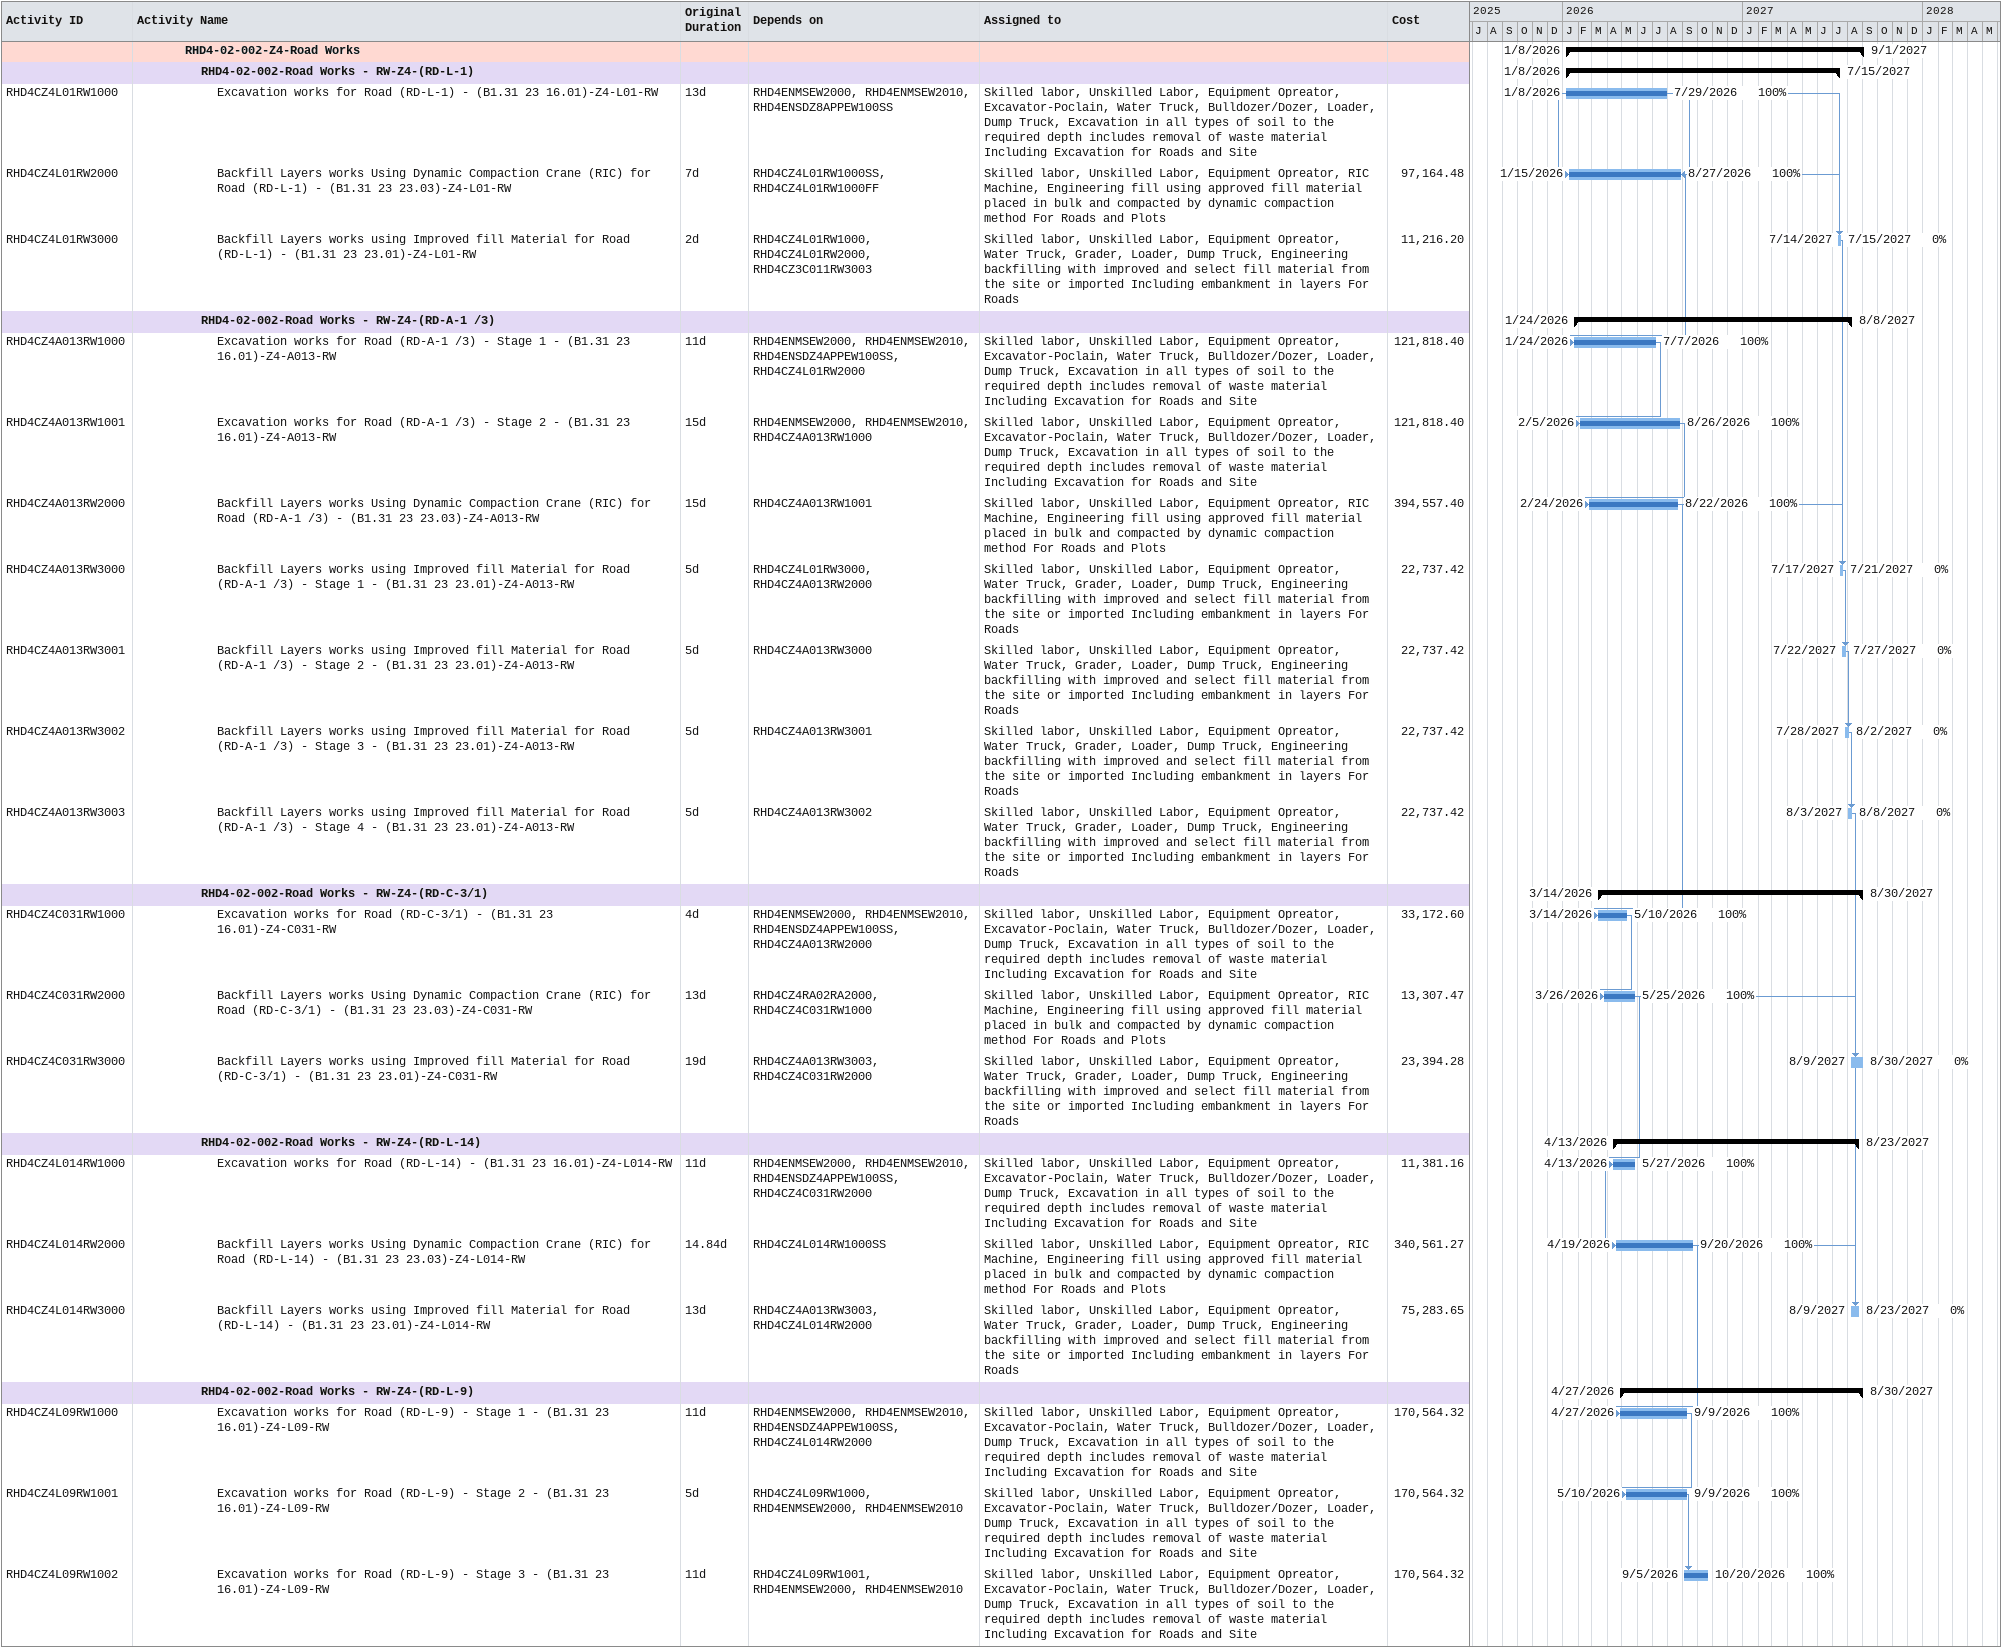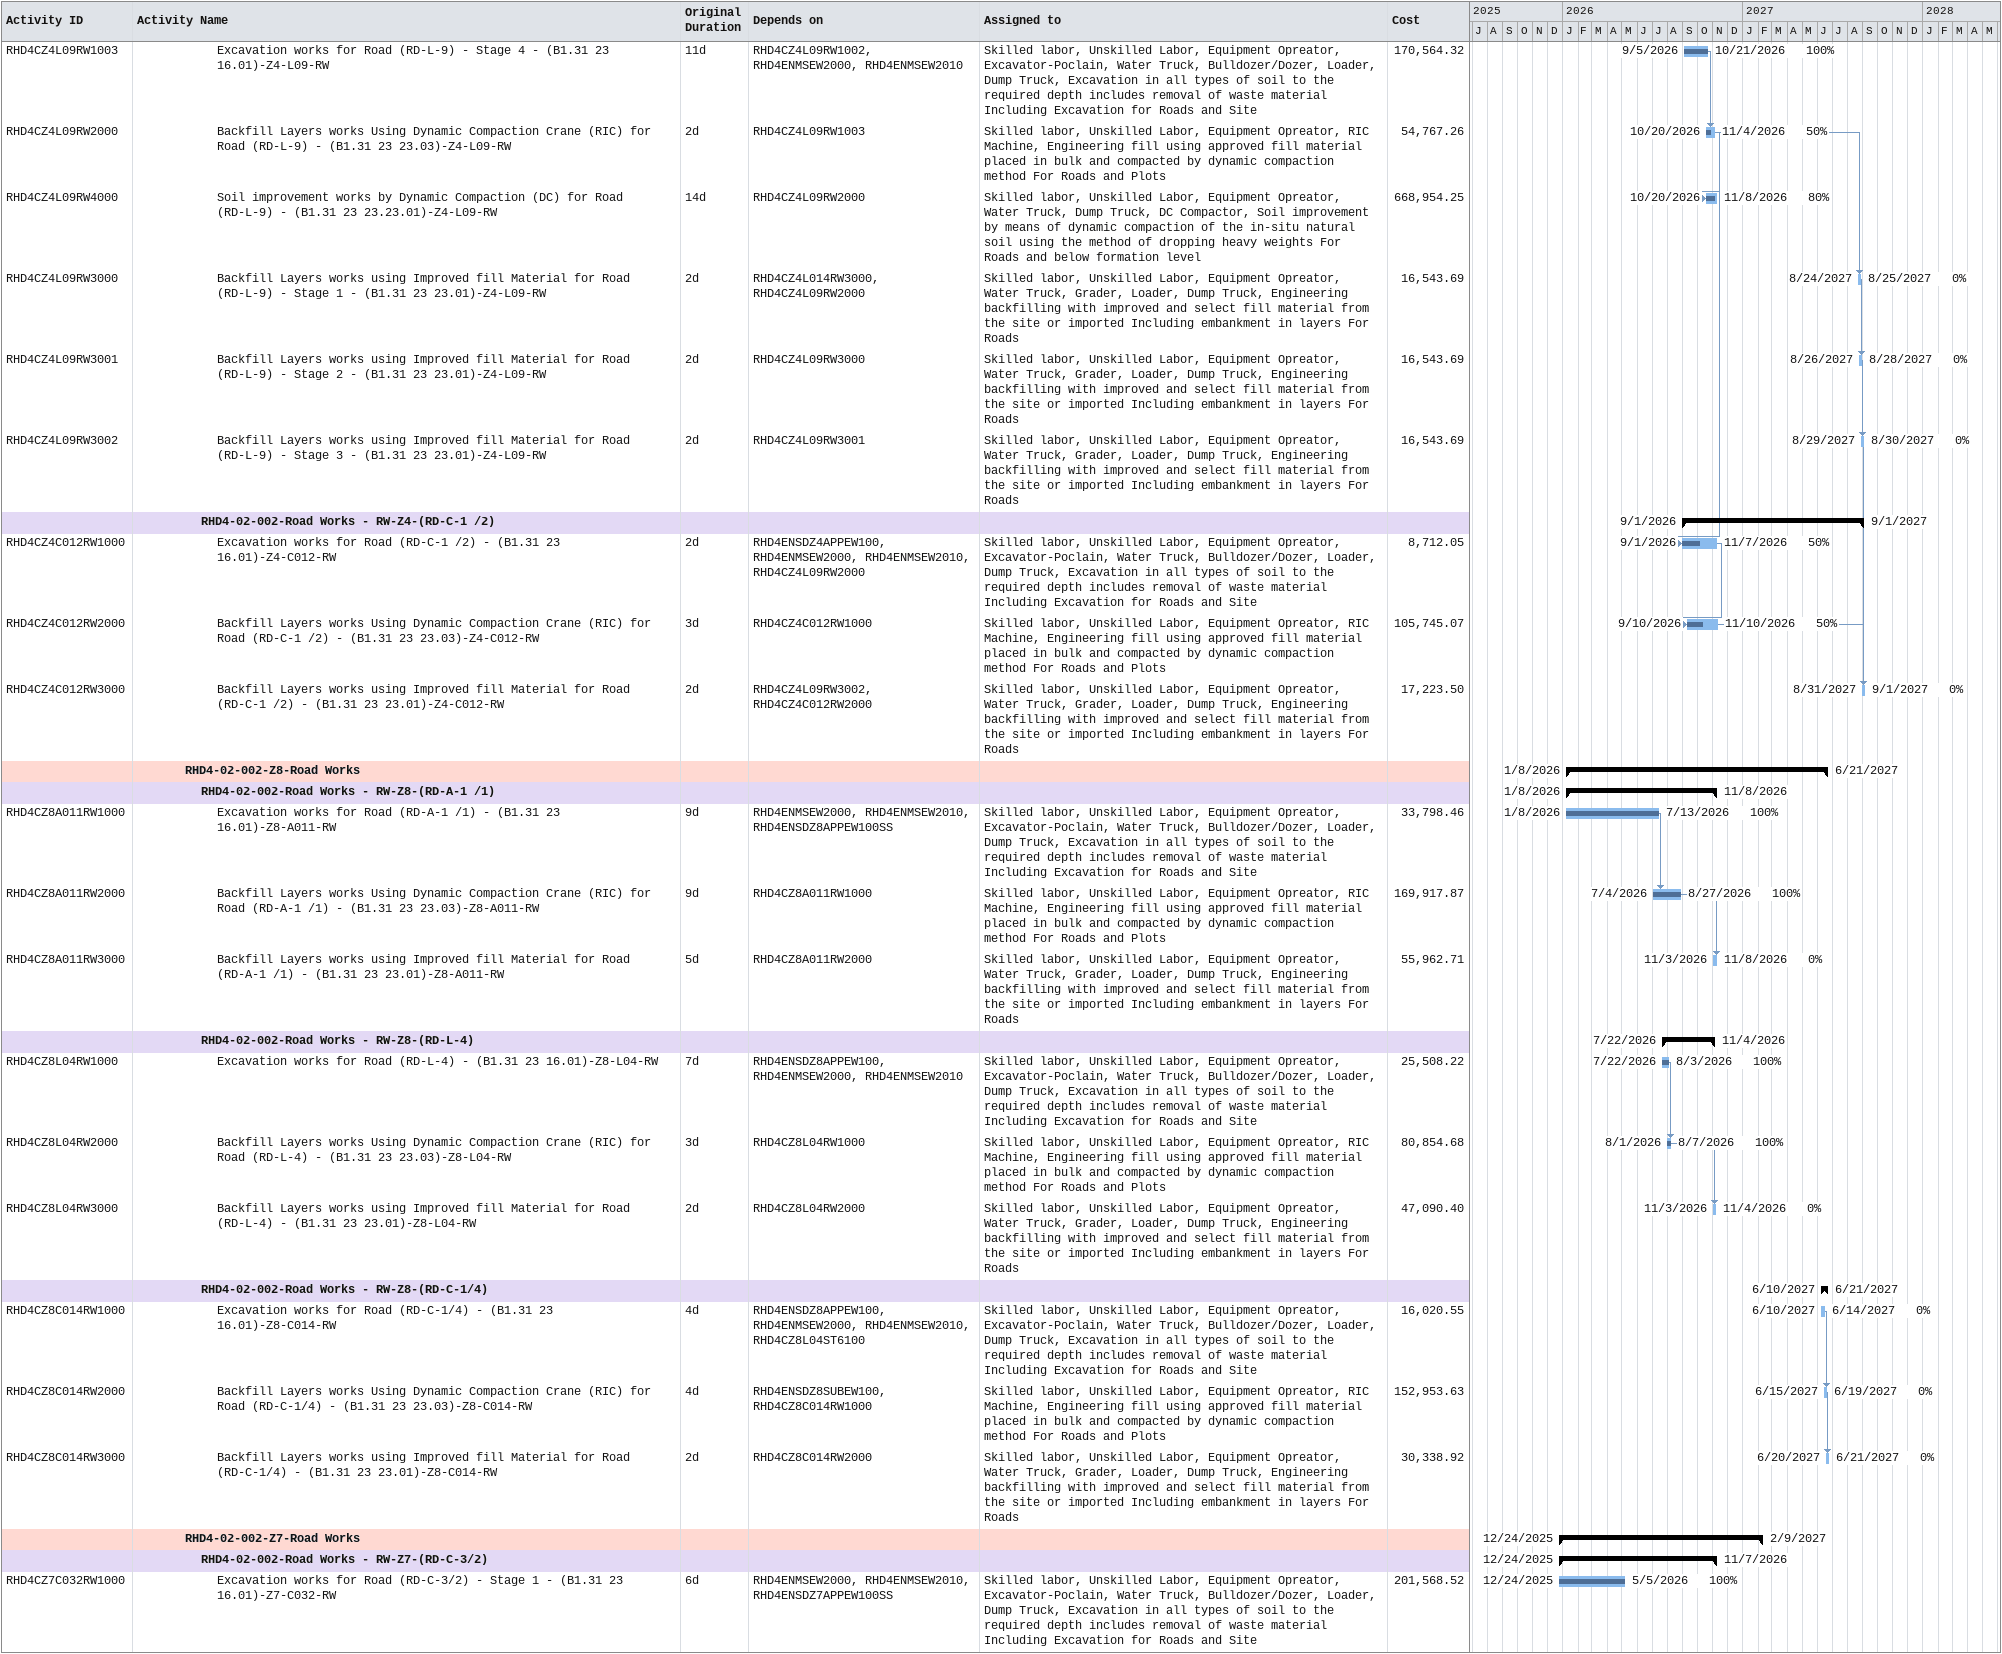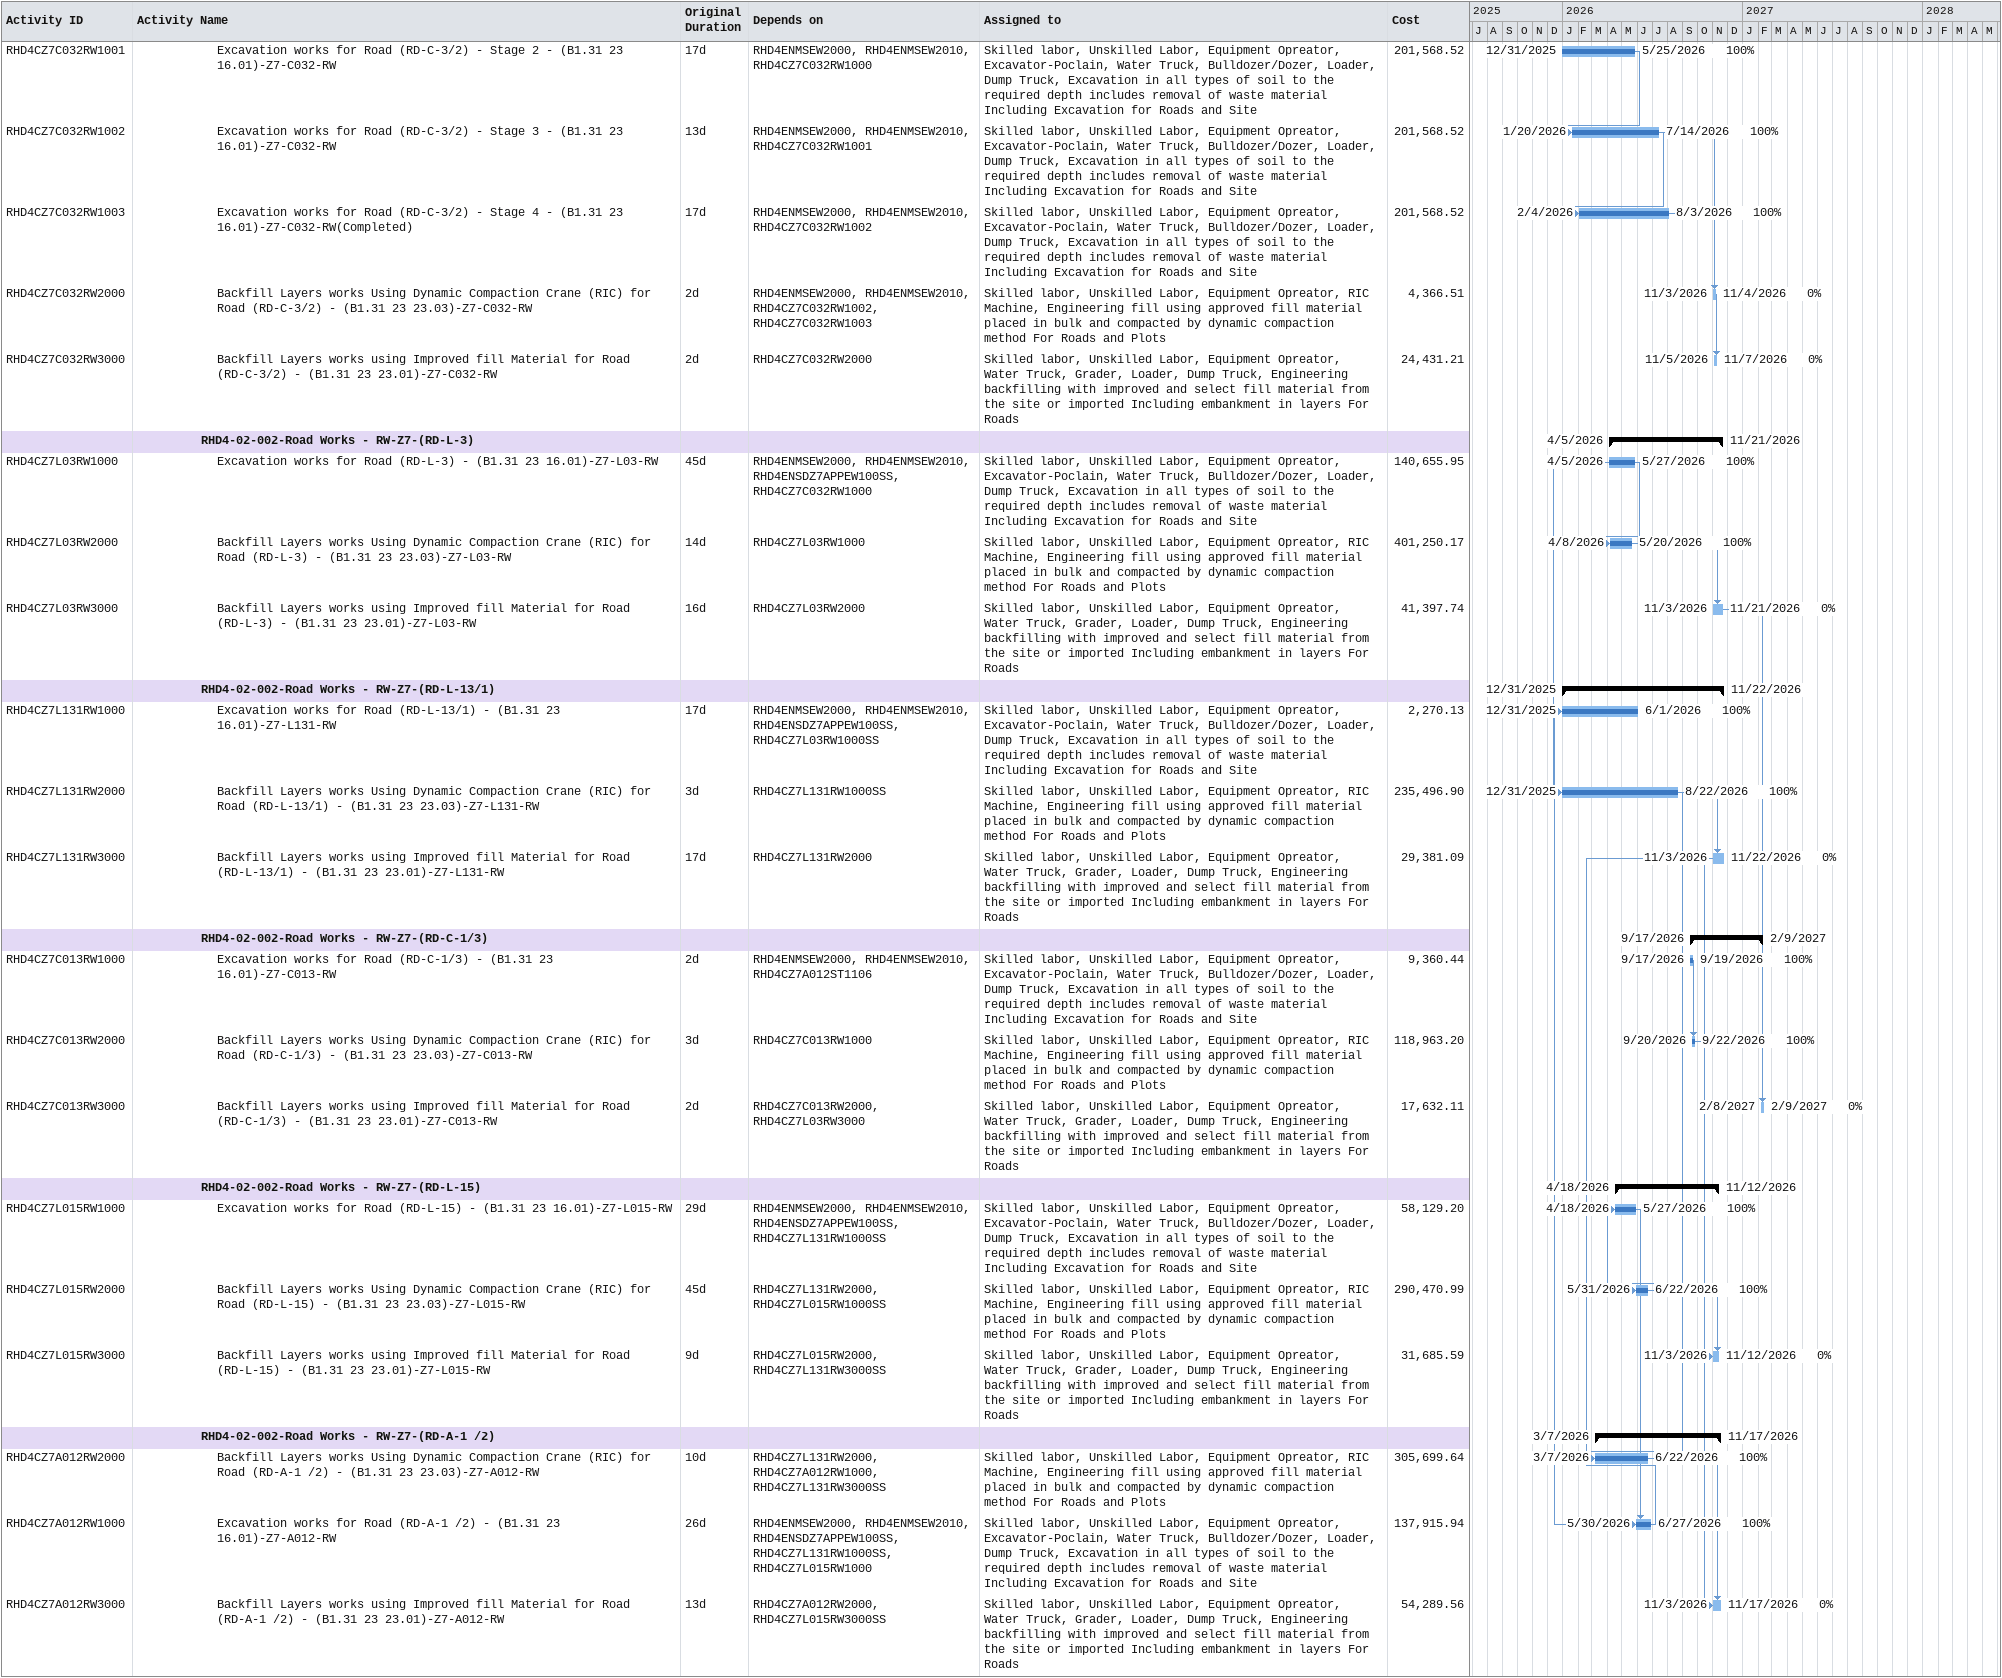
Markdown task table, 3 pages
| ID | Level | Task | Original duration | Start | Finish | Predecessors | Resources | % complete | Cost |
|---|---|---|---|---|---|---|---|---|---|
|  | 4 | **RHD4-02-002-Z4-Road Works** |  | 2026-01-08 | 2027-09-01 |  |  |  |  |
|  | 5 | **RHD4-02-002-Road Works - RW-Z4-(RD-L-1)** |  | 2026-01-08 | 2027-07-15 |  |  |  |  |
| RHD4CZ4L01RW1000 | 6 | Excavation works for Road (RD-L-1) - (B1.31 23 16.01)-Z4-L01-RW | 13d | 2026-01-08 | 2026-07-29 | RHD4ENMSEW2000, RHD4ENMSEW2010, RHD4ENSDZ8APPEW100SS | Skilled labor, Unskilled Labor, Equipment Opreator, Excavator-Poclain, Water Truck, Bulldozer/Dozer, Loader, Dump Truck, Excavation in all types of soil to the required depth includes removal of waste material Including Excavation for Roads and Site | 100 |  |
| RHD4CZ4L01RW2000 | 6 | Backfill Layers works Using Dynamic Compaction Crane (RIC) for Road (RD-L-1) - (B1.31 23 23.03)-Z4-L01-RW | 7d | 2026-01-15 | 2026-08-27 | RHD4CZ4L01RW1000SS, RHD4CZ4L01RW1000FF | Skilled labor, Unskilled Labor, Equipment Opreator, RIC Machine, Engineering fill using approved fill material placed in bulk and compacted by dynamic compaction method For Roads and Plots | 100 | 97164.48 |
| RHD4CZ4L01RW3000 | 6 | Backfill Layers works using Improved fill Material for Road (RD-L-1) - (B1.31 23 23.01)-Z4-L01-RW | 2d | 2027-07-14 | 2027-07-15 | RHD4CZ4L01RW1000, RHD4CZ4L01RW2000, RHD4CZ3C011RW3003 | Skilled labor, Unskilled Labor, Equipment Opreator, Water Truck, Grader, Loader, Dump Truck, Engineering backfilling with improved and select fill material from the site or imported Including embankment in layers For Roads | 0 | 11216.20 |
|  | 5 | **RHD4-02-002-Road Works - RW-Z4-(RD-A-1 /3)** |  | 2026-01-24 | 2027-08-08 |  |  |  |  |
| RHD4CZ4A013RW1000 | 6 | Excavation works for Road (RD-A-1 /3) - Stage 1 - (B1.31 23 16.01)-Z4-A013-RW | 11d | 2026-01-24 | 2026-07-07 | RHD4ENMSEW2000, RHD4ENMSEW2010, RHD4ENSDZ4APPEW100SS, RHD4CZ4L01RW2000 | Skilled labor, Unskilled Labor, Equipment Opreator, Excavator-Poclain, Water Truck, Bulldozer/Dozer, Loader, Dump Truck, Excavation in all types of soil to the required depth includes removal of waste material Including Excavation for Roads and Site | 100 | 121818.40 |
| RHD4CZ4A013RW1001 | 6 | Excavation works for Road (RD-A-1 /3) - Stage 2 - (B1.31 23 16.01)-Z4-A013-RW | 15d | 2026-02-05 | 2026-08-26 | RHD4ENMSEW2000, RHD4ENMSEW2010, RHD4CZ4A013RW1000 | Skilled labor, Unskilled Labor, Equipment Opreator, Excavator-Poclain, Water Truck, Bulldozer/Dozer, Loader, Dump Truck, Excavation in all types of soil to the required depth includes removal of waste material Including Excavation for Roads and Site | 100 | 121818.40 |
| RHD4CZ4A013RW2000 | 6 | Backfill Layers works Using Dynamic Compaction Crane (RIC) for Road (RD-A-1 /3) - (B1.31 23 23.03)-Z4-A013-RW | 15d | 2026-02-24 | 2026-08-22 | RHD4CZ4A013RW1001 | Skilled labor, Unskilled Labor, Equipment Opreator, RIC Machine, Engineering fill using approved fill material placed in bulk and compacted by dynamic compaction method For Roads and Plots | 100 | 394557.40 |
| RHD4CZ4A013RW3000 | 6 | Backfill Layers works using Improved fill Material for Road (RD-A-1 /3) - Stage 1 - (B1.31 23 23.01)-Z4-A013-RW | 5d | 2027-07-17 | 2027-07-21 | RHD4CZ4L01RW3000, RHD4CZ4A013RW2000 | Skilled labor, Unskilled Labor, Equipment Opreator, Water Truck, Grader, Loader, Dump Truck, Engineering backfilling with improved and select fill material from the site or imported Including embankment in layers For Roads | 0 | 22737.42 |
| RHD4CZ4A013RW3001 | 6 | Backfill Layers works using Improved fill Material for Road (RD-A-1 /3) - Stage 2 - (B1.31 23 23.01)-Z4-A013-RW | 5d | 2027-07-22 | 2027-07-27 | RHD4CZ4A013RW3000 | Skilled labor, Unskilled Labor, Equipment Opreator, Water Truck, Grader, Loader, Dump Truck, Engineering backfilling with improved and select fill material from the site or imported Including embankment in layers For Roads | 0 | 22737.42 |
| RHD4CZ4A013RW3002 | 6 | Backfill Layers works using Improved fill Material for Road (RD-A-1 /3) - Stage 3 - (B1.31 23 23.01)-Z4-A013-RW | 5d | 2027-07-28 | 2027-08-02 | RHD4CZ4A013RW3001 | Skilled labor, Unskilled Labor, Equipment Opreator, Water Truck, Grader, Loader, Dump Truck, Engineering backfilling with improved and select fill material from the site or imported Including embankment in layers For Roads | 0 | 22737.42 |
| RHD4CZ4A013RW3003 | 6 | Backfill Layers works using Improved fill Material for Road (RD-A-1 /3) - Stage 4 - (B1.31 23 23.01)-Z4-A013-RW | 5d | 2027-08-03 | 2027-08-08 | RHD4CZ4A013RW3002 | Skilled labor, Unskilled Labor, Equipment Opreator, Water Truck, Grader, Loader, Dump Truck, Engineering backfilling with improved and select fill material from the site or imported Including embankment in layers For Roads | 0 | 22737.42 |
|  | 5 | **RHD4-02-002-Road Works - RW-Z4-(RD-C-3/1)** |  | 2026-03-14 | 2027-08-30 |  |  |  |  |
| RHD4CZ4C031RW1000 | 6 | Excavation works for Road (RD-C-3/1) - (B1.31 23 16.01)-Z4-C031-RW | 4d | 2026-03-14 | 2026-05-10 | RHD4ENMSEW2000, RHD4ENMSEW2010, RHD4ENSDZ4APPEW100SS, RHD4CZ4A013RW2000 | Skilled labor, Unskilled Labor, Equipment Opreator, Excavator-Poclain, Water Truck, Bulldozer/Dozer, Loader, Dump Truck, Excavation in all types of soil to the required depth includes removal of waste material Including Excavation for Roads and Site | 100 | 33172.60 |
| RHD4CZ4C031RW2000 | 6 | Backfill Layers works Using Dynamic Compaction Crane (RIC) for Road (RD-C-3/1) - (B1.31 23 23.03)-Z4-C031-RW | 13d | 2026-03-26 | 2026-05-25 | RHD4CZ4RA02RA2000, RHD4CZ4C031RW1000 | Skilled labor, Unskilled Labor, Equipment Opreator, RIC Machine, Engineering fill using approved fill material placed in bulk and compacted by dynamic compaction method For Roads and Plots | 100 | 13307.47 |
| RHD4CZ4C031RW3000 | 6 | Backfill Layers works using Improved fill Material for Road (RD-C-3/1) - (B1.31 23 23.01)-Z4-C031-RW | 19d | 2027-08-09 | 2027-08-30 | RHD4CZ4A013RW3003, RHD4CZ4C031RW2000 | Skilled labor, Unskilled Labor, Equipment Opreator, Water Truck, Grader, Loader, Dump Truck, Engineering backfilling with improved and select fill material from the site or imported Including embankment in layers For Roads | 0 | 23394.28 |
|  | 5 | **RHD4-02-002-Road Works - RW-Z4-(RD-L-14)** |  | 2026-04-13 | 2027-08-23 |  |  |  |  |
| RHD4CZ4L014RW1000 | 6 | Excavation works for Road (RD-L-14) - (B1.31 23 16.01)-Z4-L014-RW | 11d | 2026-04-13 | 2026-05-27 | RHD4ENMSEW2000, RHD4ENMSEW2010, RHD4ENSDZ4APPEW100SS, RHD4CZ4C031RW2000 | Skilled labor, Unskilled Labor, Equipment Opreator, Excavator-Poclain, Water Truck, Bulldozer/Dozer, Loader, Dump Truck, Excavation in all types of soil to the required depth includes removal of waste material Including Excavation for Roads and Site | 100 | 11381.16 |
| RHD4CZ4L014RW2000 | 6 | Backfill Layers works Using Dynamic Compaction Crane (RIC) for Road (RD-L-14) - (B1.31 23 23.03)-Z4-L014-RW | 14.84d | 2026-04-19 | 2026-09-20 | RHD4CZ4L014RW1000SS | Skilled labor, Unskilled Labor, Equipment Opreator, RIC Machine, Engineering fill using approved fill material placed in bulk and compacted by dynamic compaction method For Roads and Plots | 100 | 340561.27 |
| RHD4CZ4L014RW3000 | 6 | Backfill Layers works using Improved fill Material for Road (RD-L-14) - (B1.31 23 23.01)-Z4-L014-RW | 13d | 2027-08-09 | 2027-08-23 | RHD4CZ4A013RW3003, RHD4CZ4L014RW2000 | Skilled labor, Unskilled Labor, Equipment Opreator, Water Truck, Grader, Loader, Dump Truck, Engineering backfilling with improved and select fill material from the site or imported Including embankment in layers For Roads | 0 | 75283.65 |
|  | 5 | **RHD4-02-002-Road Works - RW-Z4-(RD-L-9)** |  | 2026-04-27 | 2027-08-30 |  |  |  |  |
| RHD4CZ4L09RW1000 | 6 | Excavation works for Road (RD-L-9) - Stage 1 - (B1.31 23 16.01)-Z4-L09-RW | 11d | 2026-04-27 | 2026-09-09 | RHD4ENMSEW2000, RHD4ENMSEW2010, RHD4ENSDZ4APPEW100SS, RHD4CZ4L014RW2000 | Skilled labor, Unskilled Labor, Equipment Opreator, Excavator-Poclain, Water Truck, Bulldozer/Dozer, Loader, Dump Truck, Excavation in all types of soil to the required depth includes removal of waste material Including Excavation for Roads and Site | 100 | 170564.32 |
| RHD4CZ4L09RW1001 | 6 | Excavation works for Road (RD-L-9) - Stage 2 - (B1.31 23 16.01)-Z4-L09-RW | 5d | 2026-05-10 | 2026-09-09 | RHD4CZ4L09RW1000, RHD4ENMSEW2000, RHD4ENMSEW2010 | Skilled labor, Unskilled Labor, Equipment Opreator, Excavator-Poclain, Water Truck, Bulldozer/Dozer, Loader, Dump Truck, Excavation in all types of soil to the required depth includes removal of waste material Including Excavation for Roads and Site | 100 | 170564.32 |
| RHD4CZ4L09RW1002 | 6 | Excavation works for Road (RD-L-9) - Stage 3 - (B1.31 23 16.01)-Z4-L09-RW | 11d | 2026-09-05 | 2026-10-20 | RHD4CZ4L09RW1001, RHD4ENMSEW2000, RHD4ENMSEW2010 | Skilled labor, Unskilled Labor, Equipment Opreator, Excavator-Poclain, Water Truck, Bulldozer/Dozer, Loader, Dump Truck, Excavation in all types of soil to the required depth includes removal of waste material Including Excavation for Roads and Site | 100 | 170564.32 |
| RHD4CZ4L09RW1003 | 6 | Excavation works for Road (RD-L-9) - Stage 4 - (B1.31 23 16.01)-Z4-L09-RW | 11d | 2026-09-05 | 2026-10-21 | RHD4CZ4L09RW1002, RHD4ENMSEW2000, RHD4ENMSEW2010 | Skilled labor, Unskilled Labor, Equipment Opreator, Excavator-Poclain, Water Truck, Bulldozer/Dozer, Loader, Dump Truck, Excavation in all types of soil to the required depth includes removal of waste material Including Excavation for Roads and Site | 100 | 170564.32 |
| RHD4CZ4L09RW2000 | 6 | Backfill Layers works Using Dynamic Compaction Crane (RIC) for Road (RD-L-9) - (B1.31 23 23.03)-Z4-L09-RW | 2d | 2026-10-20 | 2026-11-04 | RHD4CZ4L09RW1003 | Skilled labor, Unskilled Labor, Equipment Opreator, RIC Machine, Engineering fill using approved fill material placed in bulk and compacted by dynamic compaction method For Roads and Plots | 50 | 54767.26 |
| RHD4CZ4L09RW4000 | 6 | Soil improvement works by Dynamic Compaction (DC) for Road (RD-L-9) - (B1.31 23 23.23.01)-Z4-L09-RW | 14d | 2026-10-20 | 2026-11-08 | RHD4CZ4L09RW2000 | Skilled labor, Unskilled Labor, Equipment Opreator, Water Truck, Dump Truck, DC Compactor, Soil improvement by means of dynamic compaction of the in-situ natural soil using the method of dropping heavy weights For Roads and below formation level | 80 | 668954.25 |
| RHD4CZ4L09RW3000 | 6 | Backfill Layers works using Improved fill Material for Road (RD-L-9) - Stage 1 - (B1.31 23 23.01)-Z4-L09-RW | 2d | 2027-08-24 | 2027-08-25 | RHD4CZ4L014RW3000, RHD4CZ4L09RW2000 | Skilled labor, Unskilled Labor, Equipment Opreator, Water Truck, Grader, Loader, Dump Truck, Engineering backfilling with improved and select fill material from the site or imported Including embankment in layers For Roads | 0 | 16543.69 |
| RHD4CZ4L09RW3001 | 6 | Backfill Layers works using Improved fill Material for Road (RD-L-9) - Stage 2 - (B1.31 23 23.01)-Z4-L09-RW | 2d | 2027-08-26 | 2027-08-28 | RHD4CZ4L09RW3000 | Skilled labor, Unskilled Labor, Equipment Opreator, Water Truck, Grader, Loader, Dump Truck, Engineering backfilling with improved and select fill material from the site or imported Including embankment in layers For Roads | 0 | 16543.69 |
| RHD4CZ4L09RW3002 | 6 | Backfill Layers works using Improved fill Material for Road (RD-L-9) - Stage 3 - (B1.31 23 23.01)-Z4-L09-RW | 2d | 2027-08-29 | 2027-08-30 | RHD4CZ4L09RW3001 | Skilled labor, Unskilled Labor, Equipment Opreator, Water Truck, Grader, Loader, Dump Truck, Engineering backfilling with improved and select fill material from the site or imported Including embankment in layers For Roads | 0 | 16543.69 |
|  | 5 | **RHD4-02-002-Road Works - RW-Z4-(RD-C-1 /2)** |  | 2026-09-01 | 2027-09-01 |  |  |  |  |
| RHD4CZ4C012RW1000 | 6 | Excavation works for Road (RD-C-1 /2) - (B1.31 23 16.01)-Z4-C012-RW | 2d | 2026-09-01 | 2026-11-07 | RHD4ENSDZ4APPEW100, RHD4ENMSEW2000, RHD4ENMSEW2010, RHD4CZ4L09RW2000 | Skilled labor, Unskilled Labor, Equipment Opreator, Excavator-Poclain, Water Truck, Bulldozer/Dozer, Loader, Dump Truck, Excavation in all types of soil to the required depth includes removal of waste material Including Excavation for Roads and Site | 50 | 8712.05 |
| RHD4CZ4C012RW2000 | 6 | Backfill Layers works Using Dynamic Compaction Crane (RIC) for Road (RD-C-1 /2) - (B1.31 23 23.03)-Z4-C012-RW | 3d | 2026-09-10 | 2026-11-10 | RHD4CZ4C012RW1000 | Skilled labor, Unskilled Labor, Equipment Opreator, RIC Machine, Engineering fill using approved fill material placed in bulk and compacted by dynamic compaction method For Roads and Plots | 50 | 105745.07 |
| RHD4CZ4C012RW3000 | 6 | Backfill Layers works using Improved fill Material for Road (RD-C-1 /2) - (B1.31 23 23.01)-Z4-C012-RW | 2d | 2027-08-31 | 2027-09-01 | RHD4CZ4L09RW3002, RHD4CZ4C012RW2000 | Skilled labor, Unskilled Labor, Equipment Opreator, Water Truck, Grader, Loader, Dump Truck, Engineering backfilling with improved and select fill material from the site or imported Including embankment in layers For Roads | 0 | 17223.50 |
|  | 4 | **RHD4-02-002-Z8-Road Works** |  | 2026-01-08 | 2027-06-21 |  |  |  |  |
|  | 5 | **RHD4-02-002-Road Works - RW-Z8-(RD-A-1 /1)** |  | 2026-01-08 | 2026-11-08 |  |  |  |  |
| RHD4CZ8A011RW1000 | 6 | Excavation works for Road (RD-A-1 /1) - (B1.31 23 16.01)-Z8-A011-RW | 9d | 2026-01-08 | 2026-07-13 | RHD4ENMSEW2000, RHD4ENMSEW2010, RHD4ENSDZ8APPEW100SS | Skilled labor, Unskilled Labor, Equipment Opreator, Excavator-Poclain, Water Truck, Bulldozer/Dozer, Loader, Dump Truck, Excavation in all types of soil to the required depth includes removal of waste material Including Excavation for Roads and Site | 100 | 33798.46 |
| RHD4CZ8A011RW2000 | 6 | Backfill Layers works Using Dynamic Compaction Crane (RIC) for Road (RD-A-1 /1) - (B1.31 23 23.03)-Z8-A011-RW | 9d | 2026-07-04 | 2026-08-27 | RHD4CZ8A011RW1000 | Skilled labor, Unskilled Labor, Equipment Opreator, RIC Machine, Engineering fill using approved fill material placed in bulk and compacted by dynamic compaction method For Roads and Plots | 100 | 169917.87 |
| RHD4CZ8A011RW3000 | 6 | Backfill Layers works using Improved fill Material for Road (RD-A-1 /1) - (B1.31 23 23.01)-Z8-A011-RW | 5d | 2026-11-03 | 2026-11-08 | RHD4CZ8A011RW2000 | Skilled labor, Unskilled Labor, Equipment Opreator, Water Truck, Grader, Loader, Dump Truck, Engineering backfilling with improved and select fill material from the site or imported Including embankment in layers For Roads | 0 | 55962.71 |
|  | 5 | **RHD4-02-002-Road Works - RW-Z8-(RD-L-4)** |  | 2026-07-22 | 2026-11-04 |  |  |  |  |
| RHD4CZ8L04RW1000 | 6 | Excavation works for Road (RD-L-4) - (B1.31 23 16.01)-Z8-L04-RW | 7d | 2026-07-22 | 2026-08-03 | RHD4ENSDZ8APPEW100, RHD4ENMSEW2000, RHD4ENMSEW2010 | Skilled labor, Unskilled Labor, Equipment Opreator, Excavator-Poclain, Water Truck, Bulldozer/Dozer, Loader, Dump Truck, Excavation in all types of soil to the required depth includes removal of waste material Including Excavation for Roads and Site | 100 | 25508.22 |
| RHD4CZ8L04RW2000 | 6 | Backfill Layers works Using Dynamic Compaction Crane (RIC) for Road (RD-L-4) - (B1.31 23 23.03)-Z8-L04-RW | 3d | 2026-08-01 | 2026-08-07 | RHD4CZ8L04RW1000 | Skilled labor, Unskilled Labor, Equipment Opreator, RIC Machine, Engineering fill using approved fill material placed in bulk and compacted by dynamic compaction method For Roads and Plots | 100 | 80854.68 |
| RHD4CZ8L04RW3000 | 6 | Backfill Layers works using Improved fill Material for Road (RD-L-4) - (B1.31 23 23.01)-Z8-L04-RW | 2d | 2026-11-03 | 2026-11-04 | RHD4CZ8L04RW2000 | Skilled labor, Unskilled Labor, Equipment Opreator, Water Truck, Grader, Loader, Dump Truck, Engineering backfilling with improved and select fill material from the site or imported Including embankment in layers For Roads | 0 | 47090.40 |
|  | 5 | **RHD4-02-002-Road Works - RW-Z8-(RD-C-1/4)** |  | 2027-06-10 | 2027-06-21 |  |  |  |  |
| RHD4CZ8C014RW1000 | 6 | Excavation works for Road (RD-C-1/4) - (B1.31 23 16.01)-Z8-C014-RW | 4d | 2027-06-10 | 2027-06-14 | RHD4ENSDZ8APPEW100, RHD4ENMSEW2000, RHD4ENMSEW2010, RHD4CZ8L04ST6100 | Skilled labor, Unskilled Labor, Equipment Opreator, Excavator-Poclain, Water Truck, Bulldozer/Dozer, Loader, Dump Truck, Excavation in all types of soil to the required depth includes removal of waste material Including Excavation for Roads and Site | 0 | 16020.55 |
| RHD4CZ8C014RW2000 | 6 | Backfill Layers works Using Dynamic Compaction Crane (RIC) for Road (RD-C-1/4) - (B1.31 23 23.03)-Z8-C014-RW | 4d | 2027-06-15 | 2027-06-19 | RHD4ENSDZ8SUBEW100, RHD4CZ8C014RW1000 | Skilled labor, Unskilled Labor, Equipment Opreator, RIC Machine, Engineering fill using approved fill material placed in bulk and compacted by dynamic compaction method For Roads and Plots | 0 | 152953.63 |
| RHD4CZ8C014RW3000 | 6 | Backfill Layers works using Improved fill Material for Road (RD-C-1/4) - (B1.31 23 23.01)-Z8-C014-RW | 2d | 2027-06-20 | 2027-06-21 | RHD4CZ8C014RW2000 | Skilled labor, Unskilled Labor, Equipment Opreator, Water Truck, Grader, Loader, Dump Truck, Engineering backfilling with improved and select fill material from the site or imported Including embankment in layers For Roads | 0 | 30338.92 |
|  | 4 | **RHD4-02-002-Z7-Road Works** |  | 2025-12-24 | 2027-02-09 |  |  |  |  |
|  | 5 | **RHD4-02-002-Road Works - RW-Z7-(RD-C-3/2)** |  | 2025-12-24 | 2026-11-07 |  |  |  |  |
| RHD4CZ7C032RW1000 | 6 | Excavation works for Road (RD-C-3/2) - Stage 1 - (B1.31 23 16.01)-Z7-C032-RW | 6d | 2025-12-24 | 2026-05-05 | RHD4ENMSEW2000, RHD4ENMSEW2010, RHD4ENSDZ7APPEW100SS | Skilled labor, Unskilled Labor, Equipment Opreator, Excavator-Poclain, Water Truck, Bulldozer/Dozer, Loader, Dump Truck, Excavation in all types of soil to the required depth includes removal of waste material Including Excavation for Roads and Site | 100 | 201568.52 |
| RHD4CZ7C032RW1001 | 6 | Excavation works for Road (RD-C-3/2) - Stage 2 - (B1.31 23 16.01)-Z7-C032-RW | 17d | 2025-12-31 | 2026-05-25 | RHD4ENMSEW2000, RHD4ENMSEW2010, RHD4CZ7C032RW1000 | Skilled labor, Unskilled Labor, Equipment Opreator, Excavator-Poclain, Water Truck, Bulldozer/Dozer, Loader, Dump Truck, Excavation in all types of soil to the required depth includes removal of waste material Including Excavation for Roads and Site | 100 | 201568.52 |
| RHD4CZ7C032RW1002 | 6 | Excavation works for Road (RD-C-3/2) - Stage 3 - (B1.31 23 16.01)-Z7-C032-RW | 13d | 2026-01-20 | 2026-07-14 | RHD4ENMSEW2000, RHD4ENMSEW2010, RHD4CZ7C032RW1001 | Skilled labor, Unskilled Labor, Equipment Opreator, Excavator-Poclain, Water Truck, Bulldozer/Dozer, Loader, Dump Truck, Excavation in all types of soil to the required depth includes removal of waste material Including Excavation for Roads and Site | 100 | 201568.52 |
| RHD4CZ7C032RW1003 | 6 | Excavation works for Road (RD-C-3/2) - Stage 4 - (B1.31 23 16.01)-Z7-C032-RW(Completed) | 17d | 2026-02-04 | 2026-08-03 | RHD4ENMSEW2000, RHD4ENMSEW2010, RHD4CZ7C032RW1002 | Skilled labor, Unskilled Labor, Equipment Opreator, Excavator-Poclain, Water Truck, Bulldozer/Dozer, Loader, Dump Truck, Excavation in all types of soil to the required depth includes removal of waste material Including Excavation for Roads and Site | 100 | 201568.52 |
| RHD4CZ7C032RW2000 | 6 | Backfill Layers works Using Dynamic Compaction Crane (RIC) for Road (RD-C-3/2) - (B1.31 23 23.03)-Z7-C032-RW | 2d | 2026-11-03 | 2026-11-04 | RHD4ENMSEW2000, RHD4ENMSEW2010, RHD4CZ7C032RW1002, RHD4CZ7C032RW1003 | Skilled labor, Unskilled Labor, Equipment Opreator, RIC Machine, Engineering fill using approved fill material placed in bulk and compacted by dynamic compaction method For Roads and Plots | 0 | 4366.51 |
| RHD4CZ7C032RW3000 | 6 | Backfill Layers works using Improved fill Material for Road (RD-C-3/2) - (B1.31 23 23.01)-Z7-C032-RW | 2d | 2026-11-05 | 2026-11-07 | RHD4CZ7C032RW2000 | Skilled labor, Unskilled Labor, Equipment Opreator, Water Truck, Grader, Loader, Dump Truck, Engineering backfilling with improved and select fill material from the site or imported Including embankment in layers For Roads | 0 | 24431.21 |
|  | 5 | **RHD4-02-002-Road Works - RW-Z7-(RD-L-3)** |  | 2026-04-05 | 2026-11-21 |  |  |  |  |
| RHD4CZ7L03RW1000 | 6 | Excavation works for Road (RD-L-3) - (B1.31 23 16.01)-Z7-L03-RW | 45d | 2026-04-05 | 2026-05-27 | RHD4ENMSEW2000, RHD4ENMSEW2010, RHD4ENSDZ7APPEW100SS, RHD4CZ7C032RW1000 | Skilled labor, Unskilled Labor, Equipment Opreator, Excavator-Poclain, Water Truck, Bulldozer/Dozer, Loader, Dump Truck, Excavation in all types of soil to the required depth includes removal of waste material Including Excavation for Roads and Site | 100 | 140655.95 |
| RHD4CZ7L03RW2000 | 6 | Backfill Layers works Using Dynamic Compaction Crane (RIC) for Road (RD-L-3) - (B1.31 23 23.03)-Z7-L03-RW | 14d | 2026-04-08 | 2026-05-20 | RHD4CZ7L03RW1000 | Skilled labor, Unskilled Labor, Equipment Opreator, RIC Machine, Engineering fill using approved fill material placed in bulk and compacted by dynamic compaction method For Roads and Plots | 100 | 401250.17 |
| RHD4CZ7L03RW3000 | 6 | Backfill Layers works using Improved fill Material for Road (RD-L-3) - (B1.31 23 23.01)-Z7-L03-RW | 16d | 2026-11-03 | 2026-11-21 | RHD4CZ7L03RW2000 | Skilled labor, Unskilled Labor, Equipment Opreator, Water Truck, Grader, Loader, Dump Truck, Engineering backfilling with improved and select fill material from the site or imported Including embankment in layers For Roads | 0 | 41397.74 |
|  | 5 | **RHD4-02-002-Road Works - RW-Z7-(RD-L-13/1)** |  | 2025-12-31 | 2026-11-22 |  |  |  |  |
| RHD4CZ7L131RW1000 | 6 | Excavation works for Road (RD-L-13/1) - (B1.31 23 16.01)-Z7-L131-RW | 17d | 2025-12-31 | 2026-06-01 | RHD4ENMSEW2000, RHD4ENMSEW2010, RHD4ENSDZ7APPEW100SS, RHD4CZ7L03RW1000SS | Skilled labor, Unskilled Labor, Equipment Opreator, Excavator-Poclain, Water Truck, Bulldozer/Dozer, Loader, Dump Truck, Excavation in all types of soil to the required depth includes removal of waste material Including Excavation for Roads and Site | 100 | 2270.13 |
| RHD4CZ7L131RW2000 | 6 | Backfill Layers works Using Dynamic Compaction Crane (RIC) for Road (RD-L-13/1) - (B1.31 23 23.03)-Z7-L131-RW | 3d | 2025-12-31 | 2026-08-22 | RHD4CZ7L131RW1000SS | Skilled labor, Unskilled Labor, Equipment Opreator, RIC Machine, Engineering fill using approved fill material placed in bulk and compacted by dynamic compaction method For Roads and Plots | 100 | 235496.90 |
| RHD4CZ7L131RW3000 | 6 | Backfill Layers works using Improved fill Material for Road (RD-L-13/1) - (B1.31 23 23.01)-Z7-L131-RW | 17d | 2026-11-03 | 2026-11-22 | RHD4CZ7L131RW2000 | Skilled labor, Unskilled Labor, Equipment Opreator, Water Truck, Grader, Loader, Dump Truck, Engineering backfilling with improved and select fill material from the site or imported Including embankment in layers For Roads | 0 | 29381.09 |
|  | 5 | **RHD4-02-002-Road Works - RW-Z7-(RD-C-1/3)** |  | 2026-09-17 | 2027-02-09 |  |  |  |  |
| RHD4CZ7C013RW1000 | 6 | Excavation works for Road (RD-C-1/3) - (B1.31 23 16.01)-Z7-C013-RW | 2d | 2026-09-17 | 2026-09-19 | RHD4ENMSEW2000, RHD4ENMSEW2010, RHD4CZ7A012ST1106 | Skilled labor, Unskilled Labor, Equipment Opreator, Excavator-Poclain, Water Truck, Bulldozer/Dozer, Loader, Dump Truck, Excavation in all types of soil to the required depth includes removal of waste material Including Excavation for Roads and Site | 100 | 9360.44 |
| RHD4CZ7C013RW2000 | 6 | Backfill Layers works Using Dynamic Compaction Crane (RIC) for Road (RD-C-1/3) - (B1.31 23 23.03)-Z7-C013-RW | 3d | 2026-09-20 | 2026-09-22 | RHD4CZ7C013RW1000 | Skilled labor, Unskilled Labor, Equipment Opreator, RIC Machine, Engineering fill using approved fill material placed in bulk and compacted by dynamic compaction method For Roads and Plots | 100 | 118963.20 |
| RHD4CZ7C013RW3000 | 6 | Backfill Layers works using Improved fill Material for Road (RD-C-1/3) - (B1.31 23 23.01)-Z7-C013-RW | 2d | 2027-02-08 | 2027-02-09 | RHD4CZ7C013RW2000, RHD4CZ7L03RW3000 | Skilled labor, Unskilled Labor, Equipment Opreator, Water Truck, Grader, Loader, Dump Truck, Engineering backfilling with improved and select fill material from the site or imported Including embankment in layers For Roads | 0 | 17632.11 |
|  | 5 | **RHD4-02-002-Road Works - RW-Z7-(RD-L-15)** |  | 2026-04-18 | 2026-11-12 |  |  |  |  |
| RHD4CZ7L015RW1000 | 6 | Excavation works for Road (RD-L-15) - (B1.31 23 16.01)-Z7-L015-RW | 29d | 2026-04-18 | 2026-05-27 | RHD4ENMSEW2000, RHD4ENMSEW2010, RHD4ENSDZ7APPEW100SS, RHD4CZ7L131RW1000SS | Skilled labor, Unskilled Labor, Equipment Opreator, Excavator-Poclain, Water Truck, Bulldozer/Dozer, Loader, Dump Truck, Excavation in all types of soil to the required depth includes removal of waste material Including Excavation for Roads and Site | 100 | 58129.20 |
| RHD4CZ7L015RW2000 | 6 | Backfill Layers works Using Dynamic Compaction Crane (RIC) for Road (RD-L-15) - (B1.31 23 23.03)-Z7-L015-RW | 45d | 2026-05-31 | 2026-06-22 | RHD4CZ7L131RW2000, RHD4CZ7L015RW1000SS | Skilled labor, Unskilled Labor, Equipment Opreator, RIC Machine, Engineering fill using approved fill material placed in bulk and compacted by dynamic compaction method For Roads and Plots | 100 | 290470.99 |
| RHD4CZ7L015RW3000 | 6 | Backfill Layers works using Improved fill Material for Road (RD-L-15) - (B1.31 23 23.01)-Z7-L015-RW | 9d | 2026-11-03 | 2026-11-12 | RHD4CZ7L015RW2000, RHD4CZ7L131RW3000SS | Skilled labor, Unskilled Labor, Equipment Opreator, Water Truck, Grader, Loader, Dump Truck, Engineering backfilling with improved and select fill material from the site or imported Including embankment in layers For Roads | 0 | 31685.59 |
|  | 5 | **RHD4-02-002-Road Works - RW-Z7-(RD-A-1 /2)** |  | 2026-03-07 | 2026-11-17 |  |  |  |  |
| RHD4CZ7A012RW2000 | 6 | Backfill Layers works Using Dynamic Compaction Crane (RIC) for Road (RD-A-1 /2) - (B1.31 23 23.03)-Z7-A012-RW | 10d | 2026-03-07 | 2026-06-22 | RHD4CZ7L131RW2000, RHD4CZ7A012RW1000, RHD4CZ7L131RW3000SS | Skilled labor, Unskilled Labor, Equipment Opreator, RIC Machine, Engineering fill using approved fill material placed in bulk and compacted by dynamic compaction method For Roads and Plots | 100 | 305699.64 |
| RHD4CZ7A012RW1000 | 6 | Excavation works for Road (RD-A-1 /2) - (B1.31 23 16.01)-Z7-A012-RW | 26d | 2026-05-30 | 2026-06-27 | RHD4ENMSEW2000, RHD4ENMSEW2010, RHD4ENSDZ7APPEW100SS, RHD4CZ7L131RW1000SS, RHD4CZ7L015RW1000 | Skilled labor, Unskilled Labor, Equipment Opreator, Excavator-Poclain, Water Truck, Bulldozer/Dozer, Loader, Dump Truck, Excavation in all types of soil to the required depth includes removal of waste material Including Excavation for Roads and Site | 100 | 137915.94 |
| RHD4CZ7A012RW3000 | 6 | Backfill Layers works using Improved fill Material for Road (RD-A-1 /2) - (B1.31 23 23.01)-Z7-A012-RW | 13d | 2026-11-03 | 2026-11-17 | RHD4CZ7A012RW2000, RHD4CZ7L015RW3000SS | Skilled labor, Unskilled Labor, Equipment Opreator, Water Truck, Grader, Loader, Dump Truck, Engineering backfilling with improved and select fill material from the site or imported Including embankment in layers For Roads | 0 | 54289.56 |
